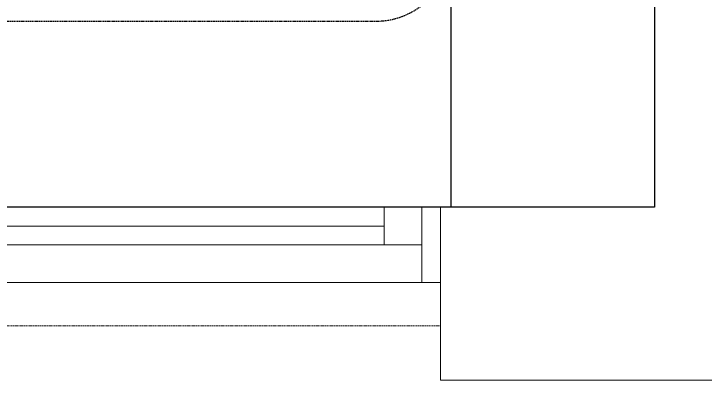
# Model space of a CAD drawing. Extents: x -178977 to 231842, y -29287 to 19916.
# Drawn here: x 37625 to 38543, y -13060 to -12573 of the extents above; entities that cross this region are included whole.
import ezdxf

# ---------------------------------------------------------------- set-up
doc = ezdxf.new("R2010")
doc.units = 0
doc.header["$LTSCALE"] = 0.25
for name, pattern in [('01-First Floor-FUR$0$HIDDEN', [9.525, 6.35, -3.175]), ('DASHDOT', [25.4, 12.7, -6.35, 0, -6.35]), ('HIDDEN', [9.525, 6.35, -3.175])]:
    doc.linetypes.add(name, pattern=pattern)
for name, color, linetype, lineweight in [('01-First Floor-FUR$0$Aluminum', 251, 'Continuous', 5), ('01-First Floor-FUR$0$Proj', 251, 'Continuous', 5), ('01-First Floor-FUR$0$Walls', 251, 'Continuous', 5), ('E-LITE-CLNG-CNDT', 6, 'DASHDOT', 35), ('E-POWR-FLOR-CNDT', 6, 'HIDDEN', 25)]:
    doc.layers.add(name, color=color, linetype=linetype, lineweight=lineweight)
doc.layers.add('01-First Floor-FUR$0$FALSE CEILING', color=251, linetype='Continuous')

# ---------------------------------------------------------------- blocks, each defined once
blk = doc.blocks.new('01-First Floor-FUR')
at = {"layer": '01-First Floor-FUR$0$Aluminum'}
for p, q in [((36691.79, -12830), (38191.79, -12830)), ((38116.79, -12880), (38116.79, -12830)), ((38166.79, -12930), (38166.79, -12830)), ((38116.79, -12855), (36766.79, -12855)), ((36716.79, -12880), (38166.79, -12880)), ((36691.79, -12930), (38191.79, -12930))]:
    blk.add_line(p, q, dxfattribs=at)
at = {"layer": '01-First Floor-FUR$0$FALSE CEILING', "linetype": 'Continuous'}
blk.add_line((38206, -12830), (38206, -8830), dxfattribs=at)
at = {"layer": '01-First Floor-FUR$0$FALSE CEILING'}
blk.add_lwpolyline([(34976, -12830), (34976, -10710), (34976, -10710), (34976, -8830), (38476, -8830), (38476, -12830), (34976, -12830)], dxfattribs=at)
at = {"layer": '01-First Floor-FUR$0$Proj', "linetype": '01-First Floor-FUR$0$HIDDEN'}
blk.add_line((38191.79, -12987.6), (36691.79, -12987.6), dxfattribs=at)
at = {"layer": '01-First Floor-FUR$0$Walls'}
for p, q in [((38476, -8830), (38476, -12830)), ((38191.79, -12830), (38476, -12830)), ((38191.79, -13060), (38191.79, -12830)), ((38191.79, -13060), (38776, -13060))]:
    blk.add_line(p, q, dxfattribs=at)

msp = doc.modelspace()

# ---------------------------------------------------------------- linework, layer by layer
at = {"layer": 'E-POWR-FLOR-CNDT'}
msp.add_lwpolyline([(35693.66, -12724.84), (35835.99, -12582.51), (38105.64, -12582.51, 0.198912), (38176.35, -12553.22), (38352.26, -12377.31)], format="xyb", dxfattribs=at)

# ---------------------------------------------------------------- block references
at = {"layer": 'E-LITE-CLNG-CNDT'}
msp.add_blockref('01-First Floor-FUR', (0, 0), dxfattribs=at)

doc.saveas('drawing.dxf')
